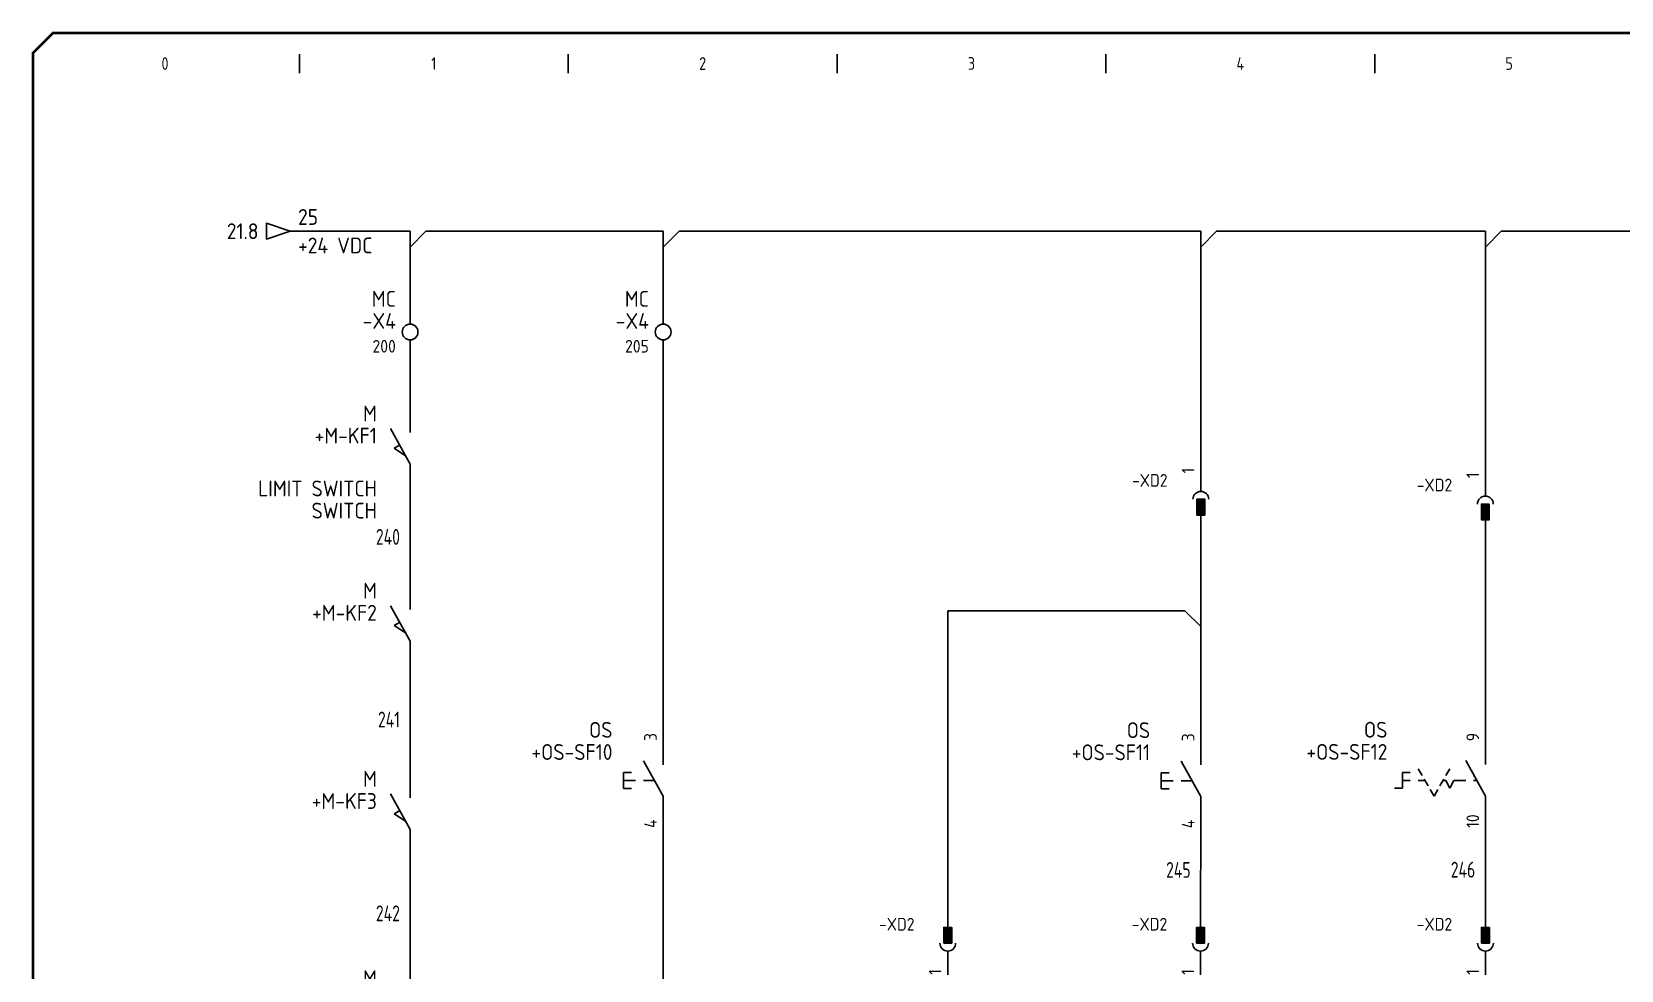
# Model space of a CAD drawing. Header units: millimetres. Extents: x 0 to 840, y 0 to 593.
# Drawn here: x 0 to 503, y 296 to 593 of the extents above; entities that cross this region are included whole.
import ezdxf
from ezdxf.enums import TextEntityAlignment as Align

# ---------------------------------------------------------------- set-up
doc = ezdxf.new("R2010")
doc.units = ezdxf.units.MM
doc.header["$LTSCALE"] = 10
doc.header["$MEASUREMENT"] = 0
for name, color, linetype in [('BLU_1.0mm^2', 5, 'Continuous'), ('BLU_1.5mm^2', 5, 'Continuous'), ('DESC', 150, 'Continuous'), ('LOC', 8, 'Continuous'), ('SYMS', 7, 'Continuous'), ('TAGS', 150, 'Continuous'), ('TERMS', 123, 'Continuous'), ('TITLE', 7, 'Continuous'), ('WIRENO', 72, 'Continuous'), ('WIREREF_DEST', 52, 'Continuous'), ('XREF', 7, 'Continuous')]:
    doc.layers.add(name, color=color, linetype=linetype)
doc.styles.add('ITALIC', font='ITALIC')
doc.styles.add('SIMPLEX', font='simplex')
doc.styles.add('WD_IEC', font='isocp2.shx', dxfattribs={"width": 0.9, "height": 4})

# ---------------------------------------------------------------- blocks, each defined once
blk = doc.blocks.new('acade_title')
at = {"layer": 'SYMS'}
for p, q in [((85, 580), (85, 586)), ((170, 580), (170, 586)), ((255, 580), (255, 586)), ((340, 580), (340, 586)), ((425, 580), (425, 586))]:
    blk.add_line(p, q, dxfattribs=at)
at = {"layer": 'TITLE', "const_width": 0.784}
blk.add_lwpolyline([(765.79, 7.07), (765.79, 586.36), (759.5, 592.64), (7.07, 592.64), (0.79, 586.36), (0.79, 7.07), (7.07, 0.79), (759.5, 0.79)], close=True, dxfattribs=at)
at = {"layer": 'SYMS', "style": 'WD_IEC', "width": 0.9}
for s, p in [('0', (42.5, 581)), ('1', (127.5, 581)), ('2', (212.5, 581)), ('3', (297.5, 581)), ('4', (382.5, 581)), ('5', (467.5, 581))]:
    blk.add_text(s, height=4, dxfattribs=at).set_placement(p, align=Align.CENTER)
at = {"layer": 'TITLE', "color": 1, "style": 'ITALIC'}
for tag, height, p in [('TITLE#1', 3, (806.47, 85.58)), ('TITLE#2', 3, (806.47, 80.5)), ('TITLE#3', 3, (806.47, 75.41)), ('TITLE#4', 3, (806.47, 70.33)), ('DWG#', 4, (806.47, 20.76))]:
    blk.add_attdef(tag, text='', height=height, dxfattribs=at).set_placement(p, align=Align.CENTER)
at = {"layer": 'TITLE', "color": 1, "style": 'SIMPLEX'}
blk.add_attdef('CAD#', (772.63, 49.19), '', height=2.5, rotation=90, dxfattribs=at)
at = {"layer": 'TITLE', "color": 1}
for tag, p, height, style in [('ENGINEER', (783.37, 49.19), 2.5, 'ITALIC'), ('CHKDBY', (813.2, 49.2), 2.5, 'ITALIC'), ('JOB#', (789.06, 41.3), 2.5, 'SIMPLEX'), ('DRAWNBY', (814.95, 41.3), 2.5, 'ITALIC'), ('SCALE', (786.29, 33.76), 2.5, 'SIMPLEX'), ('DATE', (812.8, 33.76), 2.5, 'SIMPLEX'), ('SHTS', (815.9, 6.29), 4, 'ITALIC')]:
    blk.add_attdef(tag, p, '', height=height, dxfattribs=dict(at, style=style))
at = {"layer": 'TITLE', "color": 1, "style": 'ITALIC'}
blk.add_attdef('SH#', text='', height=4, dxfattribs=at).set_placement((799.54, 6.29), align=Align.RIGHT)
at = {"layer": 'TITLE', "color": 7, "flags": 9}
blk.add_attdef('WD_TB', (782.91, 0.79), '', height=3.14, dxfattribs=at)
blk = doc.blocks.new('VLS11')
for p, q in [((0, 7.5), (0, 2.5)), ((0, -2.5), (-3.12, 3.12)), ((-2.5, 0), (-1.65, 0.47)), ((-0.74, -1.18), (-2.5, 0)), ((0, -2.5), (0, -7.5))]:
    blk.add_line(p, q)
at = {"style": 'WD_IEC'}
for tag, p in [('INST', (-5.25, 6.75)), ('LOC', (-5.25, 3.75)), ('TAG1', (-5.25, 0.75)), ('XREF', (-5.25, -3.75)), ('DESC1', (-5.25, -6.75)), ('DESC2', (-5.25, -9.75)), ('DESC3', (-5.25, -12.75))]:
    blk.add_attdef(tag, text='', height=2.5, dxfattribs=at).set_placement(p, align=Align.RIGHT)
at = {"style": 'WD_IEC', "flags": 1}
for tag, p, height in [('X2TERM01', (0, 7.5), 0.32), ('MFG', (2.75, 6.5), 1.5), ('CAT', (2.75, 4), 1.5), ('X4LINK', (-3.42, 0), 0.32), ('X1LINK', (0, 0), 0.32), ('CONTACT', (1, -2.5), 1), ('ASSYCODE', (1, -4), 1), ('FAMILY', (1, -5.5), 1), ('COMMON', (2.25, -3.75), 1), ('X8TERM02', (0, -7.5), 0.32), ('CATDESC', (1, -7), 1)]:
    blk.add_attdef(tag, p, '', height=height, dxfattribs=at)
at = {"style": 'WD_IEC'}
blk.add_attdef('TERM01', text='', height=2, rotation=90, dxfattribs=at).set_placement((-1, 7.5), align=Align.RIGHT)
blk.add_attdef('TERM02', (-1, -7.5), '', height=2, rotation=90, dxfattribs=at)
at = {"lineweight": 15, "style": 'WD_IEC'}
blk.add_attdef('WDTAGALT', text='', height=2.5, dxfattribs=at).set_placement((-5.25, -15.75), align=Align.RIGHT)
blk = doc.blocks.new('VPB11')
for p, q in [((0, 7.5), (0, 2.5)), ((0, -2.5), (-3.125, 3.125)), ((-6.25, 1.25), (-6.25, -1.25)), ((-6.25, 1.25), (-5, 1.25)), ((-6.25, 0), (-4.375, 0)), ((-3.125, 0), (-1.389, 0)), ((-6.25, -1.25), (-5, -1.25)), ((0, -2.5), (0, -7.5))]:
    blk.add_line(p, q)
at = {"style": 'WD_IEC'}
for tag, p in [('INST', (-8, 10.25)), ('LOC', (-8, 6.75)), ('TAG1', (-8, 3.25)), ('DESC1', (-8, -10.35)), ('DESC2', (-8, -13.85)), ('DESC3', (-8, -17.35))]:
    blk.add_attdef(tag, text='', height=2.5, dxfattribs=at).set_placement(p, align=Align.RIGHT)
at = {"style": 'WD_IEC', "flags": 1}
for tag, p, height in [('X2TERM01', (0, 7.5), 0.32), ('CONTACT', (0.5, 4.5), 1), ('COMMON', (1.75, 3.25), 1), ('X1LINK', (0, 0), 0.32), ('ASSYCODE', (1, -4), 1), ('FAMILY', (1, -5.5), 1), ('X8TERM02', (0, -7.5), 0.32), ('CATDESC', (1, -7), 1)]:
    blk.add_attdef(tag, p, '', height=height, dxfattribs=at)
at = {"style": 'WD_IEC'}
blk.add_attdef('TERM01', text='', height=2, rotation=90, dxfattribs=at).set_placement((-1, 7.5), align=Align.RIGHT)
at = {"style": 'WD_IEC', "flags": 9}
for tag, p in [('MFG', (-8.5, -0.25)), ('CAT', (-8.5, -2.75))]:
    blk.add_attdef(tag, text='', height=1.5, dxfattribs=at).set_placement(p, align=Align.RIGHT)
at = {"style": 'WD_IEC'}
blk.add_attdef('TERM02', (-1, -7.5), '', height=2, rotation=90, dxfattribs=at)
at = {"lineweight": 15, "style": 'WD_IEC'}
blk.add_attdef('XREF', text='', height=2.5, dxfattribs=at).set_placement((-8, -6.35), align=Align.RIGHT)
blk = doc.blocks.new('VSS112')
for p, q in [((0, 7.5), (0, 2.5)), ((0, -2.5), (-3.12, 3.12)), ((-13.12, 1.25), (-11.88, 1.25)), ((-13.12, 1.25), (-13.12, -1.25)), ((-13.12, 0), (-11.88, 0)), ((-10, 0.75), (-10.62, 1.83)), ((-10.62, 0), (-9.57, 0)), ((-9.06, -0.88), (-9.69, 0.21)), ((-7.19, -0.88), (-6.56, 0.21)), ((-6.25, 0), (-6.68, 0)), ((-6.25, 0.75), (-5.62, 1.83)), ((-6.25, 0), (-5.62, -1.25)), ((-5.62, -1.25), (-5, 0)), ((-5, 0), (-3.12, 0)), ((-1.88, 0), (-1.39, 0)), ((-14.38, -1.25), (-13.12, -1.25)), ((-8.12, -2.5), (-8.75, -1.42)), ((-8.12, -2.5), (-7.5, -1.42)), ((0, -2.5), (0, -7.5))]:
    blk.add_line(p, q)
at = {"style": 'WD_IEC'}
for tag, p in [('INST', (-15.5, 9.25)), ('LOC', (-15.5, 6.25)), ('TAG1', (-15.5, 3.25)), ('DESC1', (-15.5, -9.35)), ('DESC2', (-15.5, -12.35)), ('DESC3', (-15.5, -15.35))]:
    blk.add_attdef(tag, text='', height=2.5, dxfattribs=at).set_placement(p, align=Align.RIGHT)
at = {"style": 'WD_IEC', "flags": 8}
for tag, p in [('POS1', (-10.62, 3.5)), ('POS2', (-5.62, 3.5))]:
    blk.add_attdef(tag, text='', height=2, rotation=90, dxfattribs=at).set_placement(p, align=Align.MIDDLE_LEFT)
at = {"style": 'WD_IEC', "flags": 1}
for tag, p, height in [('X2TERM01', (0, 7.5), 0.32), ('CONTACT', (0.5, 4.5), 1), ('COMMON', (1.75, 3.25), 1), ('X1LINK', (0, 0), 0.32), ('X8TERM02', (0, -7.5), 0.32), ('ASSYCODE', (1, -9), 1), ('FAMILY', (1, -10.5), 1), ('CATDESC', (1, -12), 1)]:
    blk.add_attdef(tag, p, '', height=height, dxfattribs=at)
at = {"style": 'WD_IEC'}
blk.add_attdef('TERM01', text='', height=2, rotation=90, dxfattribs=at).set_placement((-1, 7.5), align=Align.RIGHT)
at = {"style": 'WD_IEC', "flags": 9}
for tag, p in [('MFG', (-16, -0.25)), ('CAT', (-16, -2.75))]:
    blk.add_attdef(tag, text='', height=1.5, dxfattribs=at).set_placement(p, align=Align.RIGHT)
at = {"style": 'WD_IEC'}
blk.add_attdef('TERM02', (-1, -7.5), '', height=2, rotation=90, dxfattribs=at)
at = {"lineweight": 15, "style": 'WD_IEC'}
blk.add_attdef('XREF', text='', height=2.5, dxfattribs=at).set_placement((-15.5, -6.35), align=Align.RIGHT)
blk.add_attdef('STATE', (1.25, -6.35), '', height=2.5, dxfattribs=at)
blk = doc.blocks.new('HA1D3')
blk.add_lwpolyline([(0, 0), (-3.75, -1.25), (-3.75, 1.25)], close=True)
at = {"style": 'WD_IEC', "flags": 1}
blk.add_attdef('SIGCODE', text='', height=1, dxfattribs=at).set_placement((-2.5, 1.8), align=Align.RIGHT)
at = {"style": 'WD_IEC'}
for tag, p, height, flags in [('WIRENO', (1.25, 1), 2.5, 8), ('X1TERM01', (0, 0), 0.32, 1)]:
    blk.add_attdef(tag, p, '', height=height, dxfattribs=dict(at, flags=flags))
blk.add_attdef('XREF', text='', height=2.5, dxfattribs=at).set_placement((-5, 0), align=Align.MIDDLE_RIGHT)
blk.add_attdef('DESC1', text='', height=2.5, dxfattribs=at).set_placement((1.25, -1), align=Align.TOP_LEFT)
blk = doc.blocks.new('VT0002')
blk.add_circle((0, 0), 1.25)
at = {"style": 'WD_IEC', "flags": 1}
for tag, p, height in [('ASSYCODE', (2.75, 10.75), 1), ('CATDESC', (2.75, 9.25), 1), ('MFG', (2.75, 7.25), 1.5), ('CAT', (2.75, 4.75), 1.5), ('X4PIN01', (-1.25, 1), 0.25), ('X4TERM01', (-1.25, 0), 0.25), ('X4TERMDESC01', (-1.25, 0.5), 0.4), ('STRIPSEQ', (0, 0), 0.025), ('X2PIN01', (0, 2.25), 0.25), ('X2TERM01', (0, 1.25), 0.25), ('X8PIN01', (0, -0.25), 0.25), ('X2TERMDESC01', (0, 1.75), 0.4), ('X1PIN01', (1.25, 1), 0.25), ('X1TERM01', (1.25, 0), 0.25), ('X1TERMDESC01', (1.25, 0.5), 0.4), ('LINKTERM', (0, -0.04), 0.025), ('X8TERM01', (0, -1.25), 0.25), ('X8TERMDESC01', (0, -0.75), 0.4)]:
    blk.add_attdef(tag, p, '', height=height, dxfattribs=at)
at = {"style": 'WD_IEC'}
for tag, p in [('INST', (-2.25, 6.5)), ('LOC', (-2.25, 3.5)), ('DESC1', (-2.25, -6.25)), ('DESC2', (-2.25, -9.25)), ('DESC3', (-2.25, -12.25))]:
    blk.add_attdef(tag, text='', height=2.5, dxfattribs=at).set_placement(p, align=Align.RIGHT)
at = {"style": 'WD_IEC', "flags": 8}
for tag, height, p in [('TAGSTRIP', 2.5, (-2.25, 0.5)), ('TERM01', 2, (-2.25, -3.25))]:
    blk.add_attdef(tag, text='', height=height, dxfattribs=at).set_placement(p, align=Align.RIGHT)
blk = doc.blocks.new('VC02JP1')
for p, q in [((0, 5), (0, 1.25)), ((0, -2.5), (0, -5))]:
    blk.add_line(p, q)
blk.add_lwpolyline([(0.62, 0), (-0.62, 0), (-0.62, -2.5), (0.62, -2.5)], close=True)
blk.add_arc((0, 0), 1.25, 0, 180)
blk.add_solid([(0.62, -2.5), (0.62, 0), (-0.62, -2.5), (-0.62, 0)])
at = {"style": 'WD_IEC'}
for tag, p in [('INST', (-5.25, 8)), ('LOC', (-5.25, 5)), ('TAG2', (-5.25, 2)), ('DESC1', (-5.25, -5.1)), ('DESC2', (-5.25, -8.1)), ('DESC3', (-5.25, -11.1))]:
    blk.add_attdef(tag, text='', height=2.5, dxfattribs=at).set_placement(p, align=Align.RIGHT)
at = {"style": 'WD_IEC', "flags": 1}
for tag, p, height in [('X2TERM01', (0, 5), 0.32), ('X2TERMDESC01', (0, 4.48), 0.32), ('X4LINK', (-1.25, -1.25), 0.32), ('X1LINK', (1.25, -1.25), 0.32), ('X8TERM01', (0, -5), 0.32), ('FAMILY', (2.75, -4.25), 1), ('X8TERMDESC01', (0, -5.52), 0.32)]:
    blk.add_attdef(tag, p, '', height=height, dxfattribs=at)
at = {"style": 'WD_IEC'}
blk.add_attdef('TERM01', text='', height=2, rotation=90, dxfattribs=at).set_placement((-1, 5), align=Align.RIGHT)
blk = doc.blocks.new('VC01PJ1')
for p, q in [((0, 2.5), (0, 5)), ((0, -5), (0, -1.25))]:
    blk.add_line(p, q)
blk.add_lwpolyline([(-0.63, 0), (0.62, 0), (0.62, 2.5), (-0.63, 2.5)], close=True)
blk.add_arc((0, 0), 1.25, 180, 0)
blk.add_solid([(-0.63, 2.5), (-0.63, 0), (0.62, 2.5), (0.62, 0)])
at = {"style": 'WD_IEC'}
for tag, p in [('INST', (-5.25, 8)), ('LOC', (-5.25, 5)), ('TAG1', (-5.25, 2)), ('DESC1', (-5.25, -5.6)), ('DESC2', (-5.25, -8.6)), ('DESC3', (-5.25, -11.6))]:
    blk.add_attdef(tag, text='', height=2.5, dxfattribs=at).set_placement(p, align=Align.RIGHT)
at = {"style": 'WD_IEC', "flags": 1}
for tag, p, height in [('X2TERM01', (0, 5), 0.32), ('MFG', (2.75, 4), 1.5), ('X2TERMDESC01', (0, 4.48), 0.32), ('CAT', (2.75, 1.5), 1.5), ('X4LINK', (-1.25, 1.25), 0.32), ('X1LINK', (1.25, 1.25), 0.32), ('ASSYCODE', (2.75, -2.75), 1), ('X8TERM01', (0, -5), 0.32), ('FAMILY', (2.75, -4.25), 1), ('CATDESC', (2.75, -5.75), 1), ('X8TERMDESC01', (0, -5.52), 0.32)]:
    blk.add_attdef(tag, p, '', height=height, dxfattribs=at)
at = {"style": 'WD_IEC'}
blk.add_attdef('TERM01', (-1, -5), '', height=2, rotation=90, dxfattribs=at)
blk = doc.blocks.new('VC02PJ1')
for p, q in [((0, 2.5), (0, 5)), ((0, -5), (0, -1.25))]:
    blk.add_line(p, q)
blk.add_lwpolyline([(-0.63, 0), (0.62, 0), (0.62, 2.5), (-0.63, 2.5)], close=True)
blk.add_arc((0, 0), 1.25, 180, 0)
blk.add_solid([(-0.63, 2.5), (-0.63, 0), (0.62, 2.5), (0.62, 0)])
at = {"style": 'WD_IEC'}
for tag, p in [('INST', (-5.25, 8)), ('LOC', (-5.25, 5)), ('TAG2', (-5.25, 2)), ('DESC1', (-5.25, -5.6)), ('DESC2', (-5.25, -8.6)), ('DESC3', (-5.25, -11.6))]:
    blk.add_attdef(tag, text='', height=2.5, dxfattribs=at).set_placement(p, align=Align.RIGHT)
at = {"style": 'WD_IEC', "flags": 1}
for tag, p, height in [('X2TERM01', (0, 5), 0.32), ('X2TERMDESC01', (0, 4.48), 0.32), ('X4LINK', (-1.25, 1.25), 0.32), ('X1LINK', (1.25, 1.25), 0.32), ('X8TERM01', (0, -5), 0.32), ('FAMILY', (2.75, -4.25), 1), ('X8TERMDESC01', (0, -5.52), 0.32)]:
    blk.add_attdef(tag, p, '', height=height, dxfattribs=at)
at = {"style": 'WD_IEC'}
blk.add_attdef('TERM01', (-1, -5), '', height=2, rotation=90, dxfattribs=at)
blk = doc.blocks.new('WD_WNV')
at = {"linetype": 'Continuous', "style": 'WD_IEC', "width": 0.8}
blk.add_attdef('WIRENO', text='', height=2.5, dxfattribs=at).set_placement((-1.6, 0), align=Align.MIDDLE_RIGHT)
at = {"style": 'WD_IEC', "flags": 1}
for tag, p in [('W08USER', (-1, 0.375)), ('W04USER', (-1, 0.875)), ('W05USER', (-1, 0.75)), ('W09USER', (-1, 0.25)), ('W03USER', (-1, 1)), ('W06USER', (-1, 0.625)), ('W07USER', (-1, 0.5)), ('W02USER', (-1, 1.125)), ('W01USER', (-1, 1.25)), ('W10USER', (-1, 0.125))]:
    blk.add_attdef(tag, text='', height=0.08, dxfattribs=at).set_placement(p, align=Align.CENTER)
blk = doc.blocks.new('VT0_184')
for p, q in [((0, 0), (-2.5, 0)), ((0, 0), (0, -2.5)), ((0, -2.5), (2.5, 0))]:
    blk.add_line(p, q)
at = {"style": 'WD_IEC', "flags": 1}
for tag, p in [('X4TERM01', (-2.5, 0)), ('X1TERM01', (2.5, 0)), ('X8TERM01', (0, -2.5)), ('WDWSEQ', (1.53, -1.26))]:
    blk.add_attdef(tag, p, '', height=0.4, dxfattribs=at)
blk = doc.blocks.new('HT0_184')
for p, q in [((0, 0), (-2.5, 0)), ((0, 0), (0, -2.5)), ((0, -2.5), (2.5, 0))]:
    blk.add_line(p, q)
at = {"style": 'WD_IEC', "flags": 1}
for tag, p in [('X4TERM01', (-2.5, 0)), ('X1TERM01', (2.5, 0)), ('X8TERM01', (0, -2.5)), ('WDWSEQ', (1.53, -1.26))]:
    blk.add_attdef(tag, p, '', height=0.4, dxfattribs=at)
blk = doc.blocks.new('HT0_824')
for p, q in [((-2.5, 0), (0, -2.5)), ((0, -2.5), (0, 2.5))]:
    blk.add_line(p, q)
at = {"style": 'WD_IEC', "flags": 1}
for tag, p in [('X2TERM01', (0, 2.5)), ('X4TERM01', (-2.5, 0)), ('WDWSEQ', (1.92, 1.22)), ('X8TERM01', (0, -2.5))]:
    blk.add_attdef(tag, p, '', height=0.4, dxfattribs=at)

msp = doc.modelspace()

# ---------------------------------------------------------------- linework, layer by layer
at = {"layer": 'BLU_1.0mm^2'}
for p, q in [((82.08, 530), (115, 530)), ((125, 530), (195.05, 530)), ((205.05, 530), (365, 529.99)), ((375, 529.99), (455, 530)), ((465, 530), (545.01, 529.99)), ((120, 500.63), (120, 525)), ((200, 500.63), (200.05, 525)), ((200, 371.38), (200, 495.63))]:
    msp.add_line(p, q, dxfattribs=at)
at = {"layer": 'BLU_1.5mm^2'}
for p, q in [((370, 455.25), (370, 524.99)), ((459.99, 453.77), (460, 525)), ((120, 495.63), (120, 476.38)), ((120, 446.38), (120, 420.38)), ((370, 415.03), (370, 435.25)), ((460, 371.42), (459.99, 433.77)), ((290, 410.03), (365, 410.03)), ((290, 314.95), (290, 410.03)), ((370, 371.28), (370, 405.03)), ((120, 390.38), (120, 360.88)), ((200, 341.38), (200, 223.32)), ((370, 341.28), (369.91, 314.95)), ((460, 341.42), (460, 314.95)), ((120, 330.88), (120, 297.88))]:
    msp.add_line(p, q, dxfattribs=at)

# ---------------------------------------------------------------- block references
at = {"layer": 'BLU_1.0mm^2', "xscale": 2, "yscale": 2, "zscale": 2}
for name, p in [('VT0_184', (120, 530)), ('VT0_184', (200.05, 530)), ('HT0_184', (370, 529.99)), ('HT0_184', (460, 530))]:
    msp.add_blockref(name, p, dxfattribs=at)
at = {"layer": 'BLU_1.5mm^2', "xscale": 2, "yscale": 2, "zscale": 2}
msp.add_blockref('HT0_824', (370, 410.03), dxfattribs=at)
at = {"layer": 'SYMS'}
msp.add_blockref('acade_title', (0, 0), dxfattribs=at)
ref = msp.add_blockref('HA1D3', (82.08, 530), dxfattribs=dict(at, xscale=2, yscale=2, zscale=2))
ref.add_attrib('XREF', '21.8', dxfattribs={"layer": 'XREF', "height": 5, "style": 'WD_IEC'}).set_placement((72.08, 530), align=Align.MIDDLE_RIGHT)
ref.add_attrib('DESC1', '+24 VDC', dxfattribs={"layer": 'DESC', "height": 5, "style": 'WD_IEC'}).set_placement((84.58, 528), align=Align.TOP_LEFT)
ref.add_attrib('WIRENO', '25', (84.58, 532), dxfattribs={"layer": 'WIREREF_DEST', "height": 5, "style": 'WD_IEC', "flags": 8})
ref = msp.add_blockref('VT0002', (120, 498.13), dxfattribs=dict(at, xscale=2, yscale=2, zscale=2))
ref.add_attrib('TERM01', '200', dxfattribs={"layer": 'TERMS', "height": 4, "style": 'WD_IEC', "flags": 8}).set_placement((115.5, 491.63), align=Align.RIGHT)
ref.add_attrib('LOC', 'MC', dxfattribs={"layer": 'LOC', "height": 5, "style": 'WD_IEC'}).set_placement((115.5, 506.13), align=Align.RIGHT)
ref.add_attrib('TAGSTRIP', '-X4', dxfattribs={"layer": 'TAGS', "height": 5, "style": 'WD_IEC', "flags": 8}).set_placement((115.5, 499.13), align=Align.RIGHT)
ref = msp.add_blockref('VT0002', (200, 498.13), dxfattribs=dict(at, xscale=2, yscale=2, zscale=2))
ref.add_attrib('TERM01', '205', dxfattribs={"layer": 'TERMS', "height": 4, "style": 'WD_IEC', "flags": 8}).set_placement((195.5, 491.63), align=Align.RIGHT)
ref.add_attrib('LOC', 'MC', dxfattribs={"layer": 'LOC', "height": 5, "style": 'WD_IEC'}).set_placement((195.5, 506.13), align=Align.RIGHT)
ref.add_attrib('TAGSTRIP', '-X4', dxfattribs={"layer": 'TAGS', "height": 5, "style": 'WD_IEC', "flags": 8}).set_placement((195.5, 499.13), align=Align.RIGHT)
ref = msp.add_blockref('VLS11', (120, 461.38), dxfattribs=dict(at, xscale=2, yscale=2, zscale=2))
ref.add_attrib('DESC2', 'SWITCH', dxfattribs={"layer": 'DESC', "height": 5, "style": 'WD_IEC'}).set_placement((109.5, 439.18), align=Align.RIGHT)
ref.add_attrib('DESC1', 'LIMIT SWITCH', dxfattribs={"layer": 'DESC', "height": 5, "style": 'WD_IEC'}).set_placement((109.5, 446.18), align=Align.RIGHT)
ref.add_attrib('LOC', 'M', dxfattribs={"layer": 'LOC', "height": 5, "style": 'WD_IEC'}).set_placement((109.5, 469.88), align=Align.RIGHT)
ref.add_attrib('TAG1', '+M-KF1', dxfattribs={"layer": 'TAGS', "height": 5, "style": 'WD_IEC'}).set_placement((109.5, 462.88), align=Align.RIGHT)
ref = msp.add_blockref('VC02JP1', (370, 445.25), dxfattribs=dict(at, xscale=2, yscale=2, zscale=2))
ref.add_attrib('TERM01', '1', dxfattribs={"layer": 'TERMS', "height": 4, "rotation": 90, "style": 'WD_IEC'}).set_placement((368, 455.25), align=Align.RIGHT)
ref.add_attrib('TAG2', '-XD2', dxfattribs={"layer": 'TAGS', "height": 4, "style": 'WD_IEC'}).set_placement((359.5, 449.25), align=Align.RIGHT)
ref = msp.add_blockref('VC02JP1', (459.99, 443.77), dxfattribs=dict(at, xscale=2, yscale=2, zscale=2))
ref.add_attrib('TERM01', '1', dxfattribs={"layer": 'TERMS', "height": 4, "rotation": 90, "style": 'WD_IEC'}).set_placement((457.99, 453.77), align=Align.RIGHT)
ref.add_attrib('TAG2', '-XD2', dxfattribs={"layer": 'TAGS', "height": 4, "style": 'WD_IEC'}).set_placement((449.49, 447.77), align=Align.RIGHT)
ref = msp.add_blockref('VLS11', (120, 405.38), dxfattribs=dict(at, xscale=2, yscale=2, zscale=2))
ref.add_attrib('LOC', 'M', dxfattribs={"layer": 'LOC', "height": 5, "style": 'WD_IEC'}).set_placement((109.5, 413.88), align=Align.RIGHT)
ref.add_attrib('TAG1', '+M-KF2', dxfattribs={"layer": 'TAGS', "height": 5, "style": 'WD_IEC'}).set_placement((109.5, 406.88), align=Align.RIGHT)
ref = msp.add_blockref('VPB11', (200, 356.38), dxfattribs=dict(at, xscale=2, yscale=2, zscale=2))
ref.add_attrib('TERM02', '4', (198, 341.38), dxfattribs={"layer": 'TERMS', "height": 4, "rotation": 90, "style": 'WD_IEC'})
ref.add_attrib('TERM01', '3', dxfattribs={"layer": 'TERMS', "height": 4, "rotation": 90, "style": 'WD_IEC'}).set_placement((198, 371.38), align=Align.RIGHT)
ref.add_attrib('LOC', 'OS', dxfattribs={"layer": 'LOC', "height": 5, "style": 'WD_IEC'}).set_placement((184, 369.88), align=Align.RIGHT)
ref.add_attrib('TAG1', '+OS-SF10', dxfattribs={"layer": 'TAGS', "height": 5, "style": 'WD_IEC'}).set_placement((184, 362.88), align=Align.RIGHT)
ref = msp.add_blockref('VPB11', (370, 356.28), dxfattribs=dict(at, xscale=2, yscale=2, zscale=2))
ref.add_attrib('TERM02', '4', (368, 341.28), dxfattribs={"layer": 'TERMS', "height": 4, "rotation": 90, "style": 'WD_IEC'})
ref.add_attrib('TERM01', '3', dxfattribs={"layer": 'TERMS', "height": 4, "rotation": 90, "style": 'WD_IEC'}).set_placement((368, 371.28), align=Align.RIGHT)
ref.add_attrib('LOC', 'OS', dxfattribs={"layer": 'LOC', "height": 5, "style": 'WD_IEC'}).set_placement((354, 369.78), align=Align.RIGHT)
ref.add_attrib('TAG1', '+OS-SF11', dxfattribs={"layer": 'TAGS', "height": 5, "style": 'WD_IEC'}).set_placement((354, 362.78), align=Align.RIGHT)
ref = msp.add_blockref('VSS112', (460, 356.42), dxfattribs=dict(at, xscale=2, yscale=2, zscale=2))
ref.add_attrib('TERM02', '10', (458, 341.42), dxfattribs={"layer": 'TERMS', "height": 4, "rotation": 90, "style": 'WD_IEC'})
ref.add_attrib('TERM01', '9', dxfattribs={"layer": 'TERMS', "height": 4, "rotation": 90, "style": 'WD_IEC'}).set_placement((458, 371.42), align=Align.RIGHT)
ref.add_attrib('LOC', 'OS', dxfattribs={"layer": 'LOC', "height": 5, "style": 'WD_IEC'}).set_placement((429, 369.92), align=Align.RIGHT)
ref.add_attrib('TAG1', '+OS-SF12', dxfattribs={"layer": 'TAGS', "height": 5, "style": 'WD_IEC'}).set_placement((429, 362.92), align=Align.RIGHT)
ref = msp.add_blockref('VLS11', (120, 345.88), dxfattribs=dict(at, xscale=2, yscale=2, zscale=2))
ref.add_attrib('LOC', 'M', dxfattribs={"layer": 'LOC', "height": 5, "style": 'WD_IEC'}).set_placement((109.5, 354.38), align=Align.RIGHT)
ref.add_attrib('TAG1', '+M-KF3', dxfattribs={"layer": 'TAGS', "height": 5, "style": 'WD_IEC'}).set_placement((109.5, 347.38), align=Align.RIGHT)
ref = msp.add_blockref('VC01PJ1', (290, 304.95), dxfattribs=dict(at, xscale=2, yscale=2, zscale=2))
ref.add_attrib('TERM01', '1', (288, 294.95), dxfattribs={"layer": 'TERMS', "height": 4, "rotation": 90, "style": 'WD_IEC'})
ref.add_attrib('TAG1', '-XD2', dxfattribs={"layer": 'TAGS', "height": 4, "style": 'WD_IEC'}).set_placement((279.5, 308.95), align=Align.RIGHT)
ref = msp.add_blockref('VC02PJ1', (369.91, 304.95), dxfattribs=dict(at, xscale=2, yscale=2, zscale=2))
ref.add_attrib('TERM01', '1', (367.91, 294.95), dxfattribs={"layer": 'TERMS', "height": 4, "rotation": 90, "style": 'WD_IEC'})
ref.add_attrib('TAG2', '-XD2', dxfattribs={"layer": 'TAGS', "height": 4, "style": 'WD_IEC'}).set_placement((359.41, 308.95), align=Align.RIGHT)
ref = msp.add_blockref('VC02PJ1', (460, 304.95), dxfattribs=dict(at, xscale=2, yscale=2, zscale=2))
ref.add_attrib('TERM01', '1', (458, 294.95), dxfattribs={"layer": 'TERMS', "height": 4, "rotation": 90, "style": 'WD_IEC'})
ref.add_attrib('TAG2', '-XD2', dxfattribs={"layer": 'TAGS', "height": 4, "style": 'WD_IEC'}).set_placement((449.5, 308.95), align=Align.RIGHT)
ref = msp.add_blockref('VLS11', (120, 282.88), dxfattribs=dict(at, xscale=2, yscale=2, zscale=2))
ref.add_attrib('LOC', 'M', dxfattribs={"layer": 'LOC', "height": 5, "style": 'WD_IEC'}).set_placement((109.5, 291.38), align=Align.RIGHT)
ref.add_attrib('TAG1', '+M-KF4', dxfattribs={"layer": 'TAGS', "height": 5, "style": 'WD_IEC'}).set_placement((109.5, 284.38), align=Align.RIGHT)
at = {"layer": 'WIRENO'}
ref = msp.add_blockref('WD_WNV', (120, 433.38), dxfattribs=dict(at, xscale=2, yscale=2, zscale=2))
ref.add_attrib('WIRENO', '240', dxfattribs={"linetype": 'Continuous', "height": 5, "style": 'WD_IEC', "width": 0.8}).set_placement((116.8, 433.38), align=Align.MIDDLE_RIGHT)
ref = msp.add_blockref('WD_WNV', (120, 375.63), dxfattribs=dict(at, xscale=2, yscale=2, zscale=2))
ref.add_attrib('WIRENO', '241', dxfattribs={"linetype": 'Continuous', "height": 5, "style": 'WD_IEC', "width": 0.8}).set_placement((116.8, 375.63), align=Align.MIDDLE_RIGHT)
ref = msp.add_blockref('WD_WNV', (370, 328.11), dxfattribs=dict(at, xscale=2, yscale=2, zscale=2))
ref.add_attrib('WIRENO', '245', dxfattribs={"linetype": 'Continuous', "height": 5, "style": 'WD_IEC', "width": 0.8}).set_placement((366.8, 328.11), align=Align.MIDDLE_RIGHT)
ref = msp.add_blockref('WD_WNV', (460, 328.19), dxfattribs=dict(at, xscale=2, yscale=2, zscale=2))
ref.add_attrib('WIRENO', '246', dxfattribs={"linetype": 'Continuous', "height": 5, "style": 'WD_IEC', "width": 0.8}).set_placement((456.8, 328.19), align=Align.MIDDLE_RIGHT)
ref = msp.add_blockref('WD_WNV', (120, 314.38), dxfattribs=dict(at, xscale=2, yscale=2, zscale=2))
ref.add_attrib('WIRENO', '242', dxfattribs={"linetype": 'Continuous', "height": 5, "style": 'WD_IEC', "width": 0.8}).set_placement((116.8, 314.38), align=Align.MIDDLE_RIGHT)

doc.saveas('drawing.dxf')
